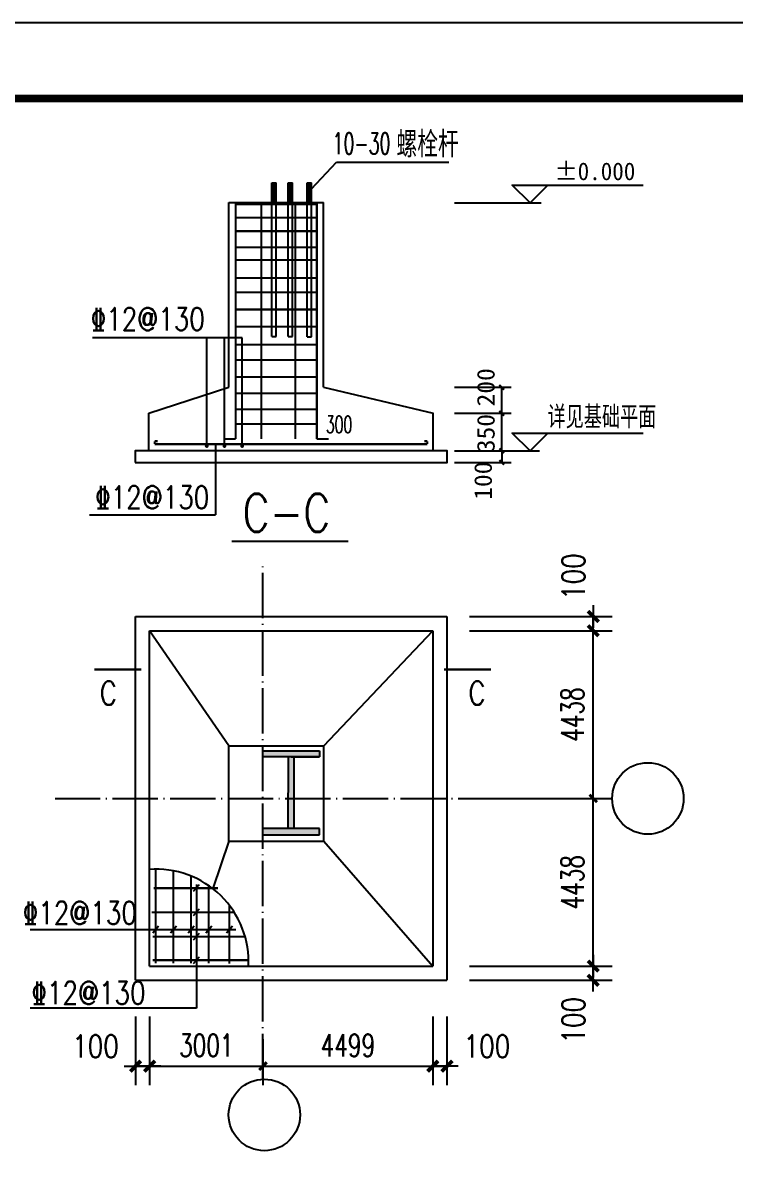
# Model space of a CAD drawing. Extents: x 37237700 to 37865026, y 138877 to 347670.
# Drawn here: x 37284087 to 37302950, y 192542 to 222877 of the extents above; entities that cross this region are included whole.
import ezdxf
from ezdxf.enums import TextEntityAlignment as Align

# ---------------------------------------------------------------- set-up
doc = ezdxf.new("R2010")
doc.units = 0
doc.header["$LTSCALE"] = 1000
doc.header["$MEASUREMENT"] = 0
doc.linetypes.add('ACAD_ISO04W100', pattern=[30.5, 24, -3, 0.5, -3])
doc.layers.get('0').update_dxf_attribs({"linetype": 'CONTINUOUS'})
doc.layers.get('DEFPOINTS').update_dxf_attribs({"linetype": 'CONTINUOUS'})
for name, color, linetype in [('201', 8, 'CONTINUOUS'), ('202', 1, 'CONTINUOUS'), ('205', 253, 'CONTINUOUS'), ('AXIS', 3, 'CONTINUOUS'), ('DOTE', 1, 'ACAD_ISO04W100'), ('JT', 2, 'CONTINUOUS'), ('PUB_DIM', 3, 'CONTINUOUS'), ('PUB_TEXT', 7, 'CONTINUOUS'), ('PUB_TITLE', 4, 'CONTINUOUS'), ('PUB_TX', 3, 'CONTINUOUS'), ('PUB_WZ', 7, 'CONTINUOUS'), ('ZAX1', 3, 'CONTINUOUS')]:
    doc.layers.add(name, color=color, linetype=linetype)
doc.styles.add('_HZTXT', font='txt.shx', dxfattribs={"width": 0.8, "bigfont": 'hztxt.shx'})
doc.styles.add('_ROMANS', font='romans__.ttf', dxfattribs={"width": 0.6})
doc.styles.add('_TCH_DIM_T3', font='SIMPLEX', dxfattribs={"width": 0.705882, "bigfont": 'GBCBIG'})
doc.styles.add('_TXT', font='SIMPLEX.shx', dxfattribs={"width": 0.6})
doc.styles.add('DIM_FONT', font='SIMPLEX.shx', dxfattribs={"width": 0.8})
doc.dimstyles.new('_TCH_ARCH&&200', dxfattribs={"dimtxt": 595, "dimasz": 200, "dimexe": 500, "dimexo": 600, "dimgap": 252.5, "dimtad": 1, "dimdec": 0, "dimzin": 0, "dimdsep": 46, "dimtxsty": '_TCH_DIM_T3', "dimblk": 'ARCHTICK', "dimcen": 0.09, "dimclrt": 7, "dimazin": 2, "dimtfac": 1, "dimtdec": 0, "dimtix": 1, "dimtmove": 2, "dimatfit": 3, "dimfxl": 1, "dimtolj": 1, "dimtzin": 0, "dimarcsym": 0})
doc.dimstyles.new('AXIS200', dxfattribs={"dimscale": 2, "dimtxt": 300, "dimasz": 1, "dimexe": 250, "dimexo": 300, "dimgap": 150, "dimtad": 1, "dimdec": 0, "dimzin": 0, "dimdsep": 46, "dimtxsty": 'DIM_FONT', "dimblk": '_DIMX', "dimcen": 0.09, "dimse1": 1, "dimse2": 1, "dimclrt": 7, "dimadec": 0, "dimazin": 0, "dimtfac": 1, "dimtdec": 0, "dimtix": 1, "dimtmove": 2, "dimatfit": 3, "dimldrblk": '_DIMX', "dimfxl": 1, "dimtolj": 1, "dimtzin": 0, "dimarcsym": 0})

# ---------------------------------------------------------------- blocks, each defined once
blk = doc.blocks.new('_DIMX')
blk.add_line((-150, 0), (150, 0))
at = {"const_width": 50}
blk.add_lwpolyline([(-70, -70), (70, 70)], dxfattribs=at)
blk = doc.blocks.new('*D133')
at = {"layer": 'AXIS', "color": 0, "lineweight": -2}
for p, q in [((37287069, 196584), (37287069, 194766)), ((37287444, 196584), (37287444, 194766)), ((37287067, 195266), (37287065, 195266)), ((37287069, 195266), (37287444, 195266)), ((37287446, 195266), (37287448, 195266))]:
    blk.add_line(p, q, dxfattribs=at)
at = {"layer": 'DEFPOINTS', "color": 0}
for p in [(37287069, 197184), (37287444, 197184), (37287444, 195266)]:
    blk.add_point(p, dxfattribs=at)
at = {"layer": 'AXIS', "color": 0, "lineweight": -2, "xscale": 2, "yscale": 2, "zscale": 2}
blk.add_blockref('_DIMX', (37287069, 195266), dxfattribs=at)
at = {"layer": 'AXIS', "color": 0, "lineweight": -2, "xscale": 2, "yscale": 2, "zscale": 2, "rotation": 180}
blk.add_blockref('_DIMX', (37287444, 195266), dxfattribs=at)
at = {"layer": 'AXIS', "color": 7, "insert": (37286011, 195792), "char_height": 600, "attachment_point": 5, "style": 'DIM_FONT'}
blk.add_mtext('\\A1;100', dxfattribs=at)
blk = doc.blocks.new('*D134')
at = {"layer": 'AXIS', "color": 0, "lineweight": -2}
for p, q in [((37294944, 196584), (37294944, 194766)), ((37295319, 196584), (37295319, 194766)), ((37294942, 195266), (37294940, 195266)), ((37294944, 195266), (37295319, 195266)), ((37295321, 195266), (37295323, 195266))]:
    blk.add_line(p, q, dxfattribs=at)
at = {"layer": 'DEFPOINTS', "color": 0}
for p in [(37294944, 197184), (37295319, 197184), (37295319, 195266)]:
    blk.add_point(p, dxfattribs=at)
at = {"layer": 'AXIS', "color": 0, "lineweight": -2, "xscale": 2, "yscale": 2, "zscale": 2}
blk.add_blockref('_DIMX', (37294944, 195266), dxfattribs=at)
at = {"layer": 'AXIS', "color": 0, "lineweight": -2, "xscale": 2, "yscale": 2, "zscale": 2, "rotation": 180}
blk.add_blockref('_DIMX', (37295319, 195266), dxfattribs=at)
at = {"layer": 'AXIS', "color": 7, "insert": (37296378, 195792), "char_height": 600, "attachment_point": 5, "style": 'DIM_FONT'}
blk.add_mtext('\\A1;100', dxfattribs=at)
blk = doc.blocks.new('*D135')
at = {"layer": 'AXIS', "color": 0, "lineweight": -2}
for p, q in [((37295919, 207166), (37299693, 207166)), ((37299193, 207168), (37299193, 207170)), ((37299193, 206791), (37299193, 207166)), ((37295919, 206791), (37299693, 206791)), ((37299193, 206789), (37299193, 206787))]:
    blk.add_line(p, q, dxfattribs=at)
at = {"layer": 'DEFPOINTS', "color": 0}
for p in [(37295319, 207166), (37299193, 207166), (37295319, 206791)]:
    blk.add_point(p, dxfattribs=at)
at = {"layer": 'AXIS', "color": 0, "lineweight": -2, "xscale": 2, "yscale": 2, "zscale": 2}
for p, rotation in [((37299193, 207166), 270), ((37299193, 206791), 90)]:
    blk.add_blockref('_DIMX', p, dxfattribs=dict(at, rotation=rotation))
at = {"layer": 'AXIS', "color": 7, "insert": (37298667, 208224), "char_height": 600, "attachment_point": 5, "rotation": 90, "style": 'DIM_FONT'}
blk.add_mtext('\\A1;100', dxfattribs=at)
blk = doc.blocks.new('*D136')
at = {"layer": 'AXIS', "color": 0, "lineweight": -2}
for p, q in [((37295919, 197914), (37299693, 197914)), ((37299193, 197916), (37299193, 197918)), ((37299193, 197539), (37299193, 197914)), ((37295919, 197539), (37299693, 197539)), ((37299193, 197537), (37299193, 197535))]:
    blk.add_line(p, q, dxfattribs=at)
at = {"layer": 'DEFPOINTS', "color": 0}
for p in [(37295319, 197914), (37299193, 197914), (37295319, 197539)]:
    blk.add_point(p, dxfattribs=at)
at = {"layer": 'AXIS', "color": 0, "lineweight": -2, "xscale": 2, "yscale": 2, "zscale": 2}
for p, rotation in [((37299193, 197914), 270), ((37299193, 197539), 90)]:
    blk.add_blockref('_DIMX', p, dxfattribs=dict(at, rotation=rotation))
at = {"layer": 'AXIS', "color": 7, "insert": (37298667, 196480), "char_height": 600, "attachment_point": 5, "rotation": 90, "style": 'DIM_FONT'}
blk.add_mtext('\\A1;100', dxfattribs=at)
blk = doc.blocks.new('_ArchTick')
at = {"color": 0, "linetype": 'ByBlock', "const_width": 0.4}
blk.add_lwpolyline([(-0.5, -0.5), (0.5, 0.5)], dxfattribs=at)
blk = doc.blocks.new('*D1103')
at = {"layer": 'DEFPOINTS', "color": 0}
for p in [(37287444, 196584), (37290445, 196584), (37290445, 195266)]:
    blk.add_point(p, dxfattribs=at)
at = {"layer": 'PUB_DIM', "color": 0, "lineweight": -2}
for p, q in [((37287444, 195984), (37287444, 194766)), ((37290445, 195984), (37290445, 194766)), ((37287444, 195266), (37290445, 195266))]:
    blk.add_line(p, q, dxfattribs=at)
at = {"layer": 'PUB_DIM', "color": 0, "lineweight": -2, "xscale": 200, "yscale": 200, "zscale": 200, "rotation": 180}
blk.add_blockref('_ArchTick', (37287444, 195266), dxfattribs=at)
at = {"layer": 'PUB_DIM', "color": 0, "lineweight": -2, "xscale": 200, "yscale": 200, "zscale": 200}
blk.add_blockref('_ArchTick', (37290445, 195266), dxfattribs=at)
at = {"layer": 'PUB_DIM', "color": 7, "insert": (37288945, 195816), "char_height": 595, "attachment_point": 5, "style": '_TCH_DIM_T3'}
blk.add_mtext('\\A1;3001', dxfattribs=at)
blk = doc.blocks.new('*D1104')
at = {"layer": 'DEFPOINTS', "color": 0}
for p in [(37290445, 196584), (37294944, 196584), (37294944, 195266)]:
    blk.add_point(p, dxfattribs=at)
at = {"layer": 'PUB_DIM', "color": 0, "lineweight": -2}
for p, q in [((37290445, 195984), (37290445, 194766)), ((37294944, 195984), (37294944, 194766)), ((37290445, 195266), (37294944, 195266))]:
    blk.add_line(p, q, dxfattribs=at)
at = {"layer": 'PUB_DIM', "color": 0, "lineweight": -2, "xscale": 200, "yscale": 200, "zscale": 200, "rotation": 180}
blk.add_blockref('_ArchTick', (37290445, 195266), dxfattribs=at)
at = {"layer": 'PUB_DIM', "color": 0, "lineweight": -2, "xscale": 200, "yscale": 200, "zscale": 200}
blk.add_blockref('_ArchTick', (37294944, 195266), dxfattribs=at)
at = {"layer": 'PUB_DIM', "color": 7, "insert": (37292695, 195816), "char_height": 595, "attachment_point": 5, "style": '_TCH_DIM_T3'}
blk.add_mtext('\\A1;4499', dxfattribs=at)
blk = doc.blocks.new('*D1105')
at = {"layer": 'DEFPOINTS', "color": 0}
for p in [(37295919, 202352), (37299193, 202352), (37295919, 197914)]:
    blk.add_point(p, dxfattribs=at)
at = {"layer": 'PUB_DIM', "color": 0, "lineweight": -2}
for p, q in [((37296519, 202352), (37299693, 202352)), ((37299193, 197914), (37299193, 202352)), ((37296519, 197914), (37299693, 197914))]:
    blk.add_line(p, q, dxfattribs=at)
at = {"layer": 'PUB_DIM', "color": 0, "lineweight": -2, "xscale": 200, "yscale": 200, "zscale": 200}
for p, rotation in [((37299193, 202352), 90), ((37299193, 197914), 270)]:
    blk.add_blockref('_ArchTick', p, dxfattribs=dict(at, rotation=rotation))
at = {"layer": 'PUB_DIM', "color": 7, "insert": (37298643, 200133), "char_height": 595, "attachment_point": 5, "rotation": 90, "style": '_TCH_DIM_T3'}
blk.add_mtext('\\A1;4438', dxfattribs=at)
blk = doc.blocks.new('*D1106')
at = {"layer": 'DEFPOINTS', "color": 0}
for p in [(37295919, 206791), (37299193, 206791), (37295919, 202352)]:
    blk.add_point(p, dxfattribs=at)
at = {"layer": 'PUB_DIM', "color": 0, "lineweight": -2}
for p, q in [((37296519, 206791), (37299693, 206791)), ((37299193, 202352), (37299193, 206791)), ((37296519, 202352), (37299693, 202352))]:
    blk.add_line(p, q, dxfattribs=at)
at = {"layer": 'PUB_DIM', "color": 0, "lineweight": -2, "xscale": 200, "yscale": 200, "zscale": 200}
for p, rotation in [((37299193, 206791), 90), ((37299193, 202352), 270)]:
    blk.add_blockref('_ArchTick', p, dxfattribs=dict(at, rotation=rotation))
at = {"layer": 'PUB_DIM', "color": 7, "insert": (37298643, 204571), "char_height": 595, "attachment_point": 5, "rotation": 90, "style": '_TCH_DIM_T3'}
blk.add_mtext('\\A1;4438', dxfattribs=at)

msp = doc.modelspace()

# ---------------------------------------------------------------- hatches: boundary and pattern name
h = msp.add_hatch(color=256)
h.paths.add_polyline_path([(37291194.2, 203615.6), (37290444.2, 203615.6), (37290444.2, 203452.8), (37291194.2, 203452.8)])
h.paths.add_polyline_path([(37291945.1, 203615.6), (37291194.2, 203615.6), (37291194.2, 203452.8), (37291945.1, 203452.8)])
h.paths.add_polyline_path([(37291272.9, 203452.8), (37291194.2, 203452.8), (37291194.2, 201555.2), (37291273.9, 201555.2)])
h.paths.add_polyline_path([(37291194.2, 203452.8), (37291117.3, 203452.8), (37291116.4, 201555.2), (37291194.2, 201555.2)])
h.paths.add_polyline_path([(37291945.1, 201555.2), (37291194.2, 201555.2), (37291194.2, 201392.4), (37291945.1, 201392.4)])
h.paths.add_polyline_path([(37291194.2, 201555.2), (37290445.1, 201555.2), (37290445.1, 201392.4), (37291194.2, 201392.4)])

# ---------------------------------------------------------------- linework, layer by layer
for p, q in [((37291727.5, 218483.4, 97.8), (37292391.1, 219192.8, 97.8)), ((37292391.1, 219192.8, 97.8), (37295366.2, 219192.8, 97.8)), ((37289545.1, 203742.6, 97.8), (37287444.2, 206790.6, 97.8)), ((37292053.4, 203742.6, 97.8), (37294944.2, 206790.6, 97.8)), ((37290444.2, 203452.8, 97.8), (37290444.2, 203615.6, 97.8)), ((37290445.1, 203577.8, 97.8), (37290445.1, 203615.6, 97.8)), ((37290445.1, 203615.6, 97.8), (37291945.1, 203615.6, 97.8)), ((37291945.1, 203615.6, 97.8), (37291945.1, 203452.8, 97.8)), ((37291194.2, 203452.8, 97.8), (37290444.2, 203452.8, 97.8)), ((37291945.1, 203452.8, 97.8), (37290445.1, 203452.8, 97.8)), ((37291116.4, 201555.2, 97.8), (37291117.3, 203452.8, 97.8)), ((37291194.2, 203452.8, 97.8), (37291944.2, 203452.8, 97.8)), ((37291273.9, 201555.2, 97.8), (37291272.9, 203452.8, 97.8)), ((37291945.1, 201555.2, 97.8), (37290445.1, 201555.2, 97.8)), ((37290445.1, 201392.4, 97.8), (37290445.1, 201555.2, 97.8)), ((37291945.1, 201392.4, 97.8), (37291945.1, 201555.2, 97.8)), ((37289545.1, 201221.8, 97.8), (37289115.7, 199965.3, 97.8)), ((37290445.1, 201392.4, 97.8), (37291945.1, 201392.4, 97.8)), ((37292053.4, 201221.8, 97.8), (37294944.2, 197913.7, 97.8))]:
    msp.add_line(p, q)
at = {"linetype": 'ACAD_ISO04W100'}
for p, q in [((37289545.1, 203742.6, 97.8), (37292053.4, 203742.6, 97.8)), ((37289545.1, 201221.8, 97.8), (37289545.1, 203742.6, 97.8)), ((37292053.4, 201221.8, 97.8), (37292053.4, 203742.6, 97.8)), ((37289545.1, 201221.8, 97.8), (37292053.4, 201221.8, 97.8))]:
    msp.add_line(p, q, dxfattribs=at)
at = {"layer": '201', "color": 2}
for p, q in [((37290679.9, 214578.1, 97.8), (37290679.9, 218643, 97.8)), ((37290792.4, 214578.1, 97.8), (37290792.4, 218643, 97.8)), ((37291114.5, 214578.1, 97.8), (37291114.5, 218643, 97.8)), ((37291227, 214578.1, 97.8), (37291227, 218643, 97.8)), ((37291615, 214572.2, 97.8), (37291615, 218643, 97.8)), ((37291727.5, 214572.2, 97.8), (37291727.5, 218643, 97.8)), ((37289545.1, 213233.4, 97.8), (37289545.1, 218125.9, 97.8)), ((37292046.3, 213233.4, 97.8), (37292046.3, 218125.9, 97.8)), ((37290679.9, 214578.1, 97.8), (37290792.4, 214578.1, 97.8)), ((37291114.5, 214578.1, 97.8), (37291227, 214578.1, 97.8)), ((37291615, 214572.2, 97.8), (37291727.5, 214572.2, 97.8)), ((37287421.4, 212544.4, 97.8), (37289545.1, 213233.4, 97.8)), ((37292046.3, 213233.4, 97.8), (37294954, 212544.4, 97.8)), ((37287421.4, 211554.6, 97.8), (37287421.4, 212544.4, 97.8)), ((37294954, 211554.6, 97.8), (37294954, 212544.4, 97.8))]:
    msp.add_line(p, q, dxfattribs=at)
at = {"layer": '201', "color": 2, "elevation": 97.8}
msp.add_lwpolyline([(37287063.6, 211242.1), (37295321.6, 211242.1), (37295321.6, 211554.6), (37287063.6, 211554.6), (37287063.6, 211242.1)], dxfattribs=at)
at = {"layer": '201'}
msp.add_arc((37287613.1, 198026.6, 97.8), 2452.8, 356.96183, 94.30315, dxfattribs=at)
at = {"layer": '202', "const_width": 56.2, "elevation": 97.8}
for points in [[(37289720.1, 211866.5), (37289720.1, 218125.9)], [(37289720.1, 218080), (37291871.3, 218080)], [(37290400.7, 211866.5), (37290400.7, 218125.9)], [(37291300.7, 211866.5), (37291300.7, 218125.9)], [(37291871.3, 211866.5), (37291871.3, 218125.9)], [(37289720.1, 217722.6), (37291871.3, 217722.6)], [(37289720.1, 217365.2), (37291871.3, 217365.2)], [(37289720.1, 216936.3), (37291871.3, 216936.3)], [(37289720.1, 216602.8), (37291871.3, 216602.8)], [(37289720.1, 216126.2), (37291871.3, 216126.2)], [(37289720.1, 215745), (37291871.3, 215745)], [(37289720.1, 215292.3), (37291871.3, 215292.3)], [(37289720.1, 214839.6), (37291871.3, 214839.6)], [(37289720.1, 214363.1), (37291871.3, 214363.1)], [(37289720.1, 213958), (37291871.3, 213958)], [(37289720.1, 213505.3), (37291871.3, 213505.3)], [(37289720.1, 213076.4), (37291871.3, 213076.4)], [(37289720.1, 212647.6), (37291871.3, 212647.6)], [(37289720.1, 212259.4), (37291871.3, 212259.4)], [(37287577.7, 211807.7), (37287655.8, 211807.7)], [(37287577.7, 211729.6), (37287577.7, 211807.7)], [(37287577.7, 211729.6), (37294797.8, 211729.6)], [(37289720.1, 211866.5), (37289407.6, 211866.5)], [(37291871.3, 211866.5), (37292183.8, 211866.5)], [(37294797.8, 211807.7), (37294719.7, 211807.7)], [(37294797.8, 211729.6), (37294797.8, 211807.7)], [(37287600.4, 197991.9), (37287600.4, 200479.5)], [(37288069.2, 197991.9), (37288069.2, 200436.7)], [(37288537.9, 197991.9), (37288537.9, 200298.5)], [(37287549.6, 199976.1), (37289253.5, 199976.1)], [(37289006.7, 197991.9), (37289006.7, 200045.2)], [(37287495, 199335.6), (37289687.5, 199335.6)], [(37289552.4, 197978.2), (37289552.4, 199528.4)], [(37287522.3, 198695), (37289973.1, 198695)], [(37287522.3, 198070), (37290065.5, 198070)]]:
    msp.add_lwpolyline(points, dxfattribs=at)
at = {"layer": '202', "const_width": 50, "elevation": 97.8}
for points in [[(37288979.9, 211679.6, 1), (37288929.9, 211679.6, 1), (37288979.9, 211679.6)], [(37289448.7, 211679.6, 1), (37289398.7, 211679.6, 1), (37289448.7, 211679.6)], [(37289917.4, 211679.6, 1), (37289867.4, 211679.6, 1), (37289917.4, 211679.6)]]:
    msp.add_lwpolyline(points, format="xyb", dxfattribs=at)
at = {"layer": '205'}
for p, q in [((37295518.5, 218115.9, 97.8), (37297814.9, 218115.9, 97.8)), ((37288954.9, 211679.6, 97.8), (37288954.9, 214541, 97.8)), ((37289423.7, 211679.6, 97.8), (37289423.7, 214541, 97.8)), ((37289892.4, 211679.6, 97.8), (37289892.4, 214541, 97.8)), ((37295518.5, 213233.4, 97.8), (37297018.5, 213233.4, 97.8)), ((37296768.5, 211554.6, 97.8), (37296768.5, 213233.4, 97.8)), ((37295518.5, 212545, 97.8), (37297018.5, 212545, 97.8)), ((37289189.3, 211729.6, 97.8), (37289189.3, 209857.9, 97.8)), ((37295518.5, 211554.6, 97.8), (37297018.5, 211554.6, 97.8)), ((37296768.5, 211554.6, 97.8), (37296768.5, 211242.1, 97.8)), ((37296768.5, 211554.6, 97.8), (37297768.5, 211554.6, 97.8)), ((37295518.5, 211242.1, 97.8), (37297018.5, 211242.1, 97.8)), ((37285847.6, 209857.9, 97.8), (37289189.3, 209857.9, 97.8))]:
    msp.add_line(p, q, dxfattribs=at)
at = {"layer": '205', "linetype": 'Continuous'}
for p, q in [((37287069.2, 197538.7, 97.8), (37287069.2, 207165.6, 97.8)), ((37287069.2, 207165.6, 97.8), (37295319.2, 207165.6, 97.8)), ((37295319.2, 207165.6, 97.8), (37295319.2, 197538.7, 97.8)), ((37287444.2, 197913.7, 97.8), (37287444.2, 206790.6, 97.8)), ((37287444.2, 206790.6, 97.8), (37294944.2, 206790.6, 97.8)), ((37294944.2, 206790.6, 97.8), (37294944.2, 197913.7, 97.8)), ((37287444.2, 197913.7, 97.8), (37294944.2, 197913.7, 97.8)), ((37287069.2, 197538.7, 97.8), (37295319.2, 197538.7, 97.8))]:
    msp.add_line(p, q, dxfattribs=at)
at = {"layer": '205', "elevation": 97.8}
for points in [[(37297987.2, 218584.7), (37297518.5, 218115.9), (37297049.7, 218584.7), (37300518.5, 218584.7)], [(37297987.2, 212023.4), (37297518.5, 211554.6), (37297049.7, 212023.4), (37300518.5, 212023.4)]]:
    msp.add_lwpolyline(points, dxfattribs=at)
at = {"layer": '205', "const_width": 56.2, "elevation": 97.8}
for points in [[(37296706, 213295.9), (37296831, 213170.9)], [(37296706, 212607.5), (37296831, 212482.5)], [(37296706, 211617.1), (37296831, 211492.1)], [(37296706, 211304.6), (37296831, 211179.6)], [(37289618.1, 209157.7), (37292710.2, 209157.7)]]:
    msp.add_lwpolyline(points, dxfattribs=at)
at = {"layer": 'DOTE', "ltscale": 0.05}
for p, q in [((37290445.1, 194921.7, 97.8), (37290445.1, 208490, 97.8)), ((37284937.4, 202352.2, 97.8), (37297273.4, 202352.2, 97.8))]:
    msp.add_line(p, q, dxfattribs=at)
at = {"layer": 'JT'}
for p, q in [((37290679.9, 218643, 97.8), (37290792.4, 218643, 97.8)), ((37290679.9, 218630.5, 97.8), (37290792.4, 218630.5, 97.8)), ((37290679.9, 218618, 97.8), (37290792.4, 218618, 97.8)), ((37290679.9, 218605.5, 97.8), (37290792.4, 218605.5, 97.8)), ((37290679.9, 218593, 97.8), (37290792.4, 218593, 97.8)), ((37290679.9, 218580.5, 97.8), (37290792.4, 218580.5, 97.8)), ((37290679.9, 218568, 97.8), (37290792.4, 218568, 97.8)), ((37290679.9, 218555.5, 97.8), (37290792.4, 218555.5, 97.8)), ((37290679.9, 218543, 97.8), (37290792.4, 218543, 97.8)), ((37290679.9, 218530.5, 97.8), (37290792.4, 218530.5, 97.8)), ((37290679.9, 218518, 97.8), (37290792.4, 218518, 97.8)), ((37290679.9, 218505.5, 97.8), (37290792.4, 218505.5, 97.8)), ((37290679.9, 218493, 97.8), (37290792.4, 218493, 97.8)), ((37290679.9, 218480.5, 97.8), (37290792.4, 218480.5, 97.8)), ((37290679.9, 218468, 97.8), (37290792.4, 218468, 97.8)), ((37290679.9, 218455.5, 97.8), (37290792.4, 218455.5, 97.8)), ((37290679.9, 218443, 97.8), (37290792.4, 218443, 97.8)), ((37290679.9, 218430.5, 97.8), (37290792.4, 218430.5, 97.8)), ((37290679.9, 218418, 97.8), (37290792.4, 218418, 97.8)), ((37291114.5, 218643, 97.8), (37291227, 218643, 97.8)), ((37291114.5, 218630.5, 97.8), (37291227, 218630.5, 97.8)), ((37291114.5, 218618, 97.8), (37291227, 218618, 97.8)), ((37291114.5, 218605.5, 97.8), (37291227, 218605.5, 97.8)), ((37291114.5, 218593, 97.8), (37291227, 218593, 97.8)), ((37291114.5, 218580.5, 97.8), (37291227, 218580.5, 97.8)), ((37291114.5, 218568, 97.8), (37291227, 218568, 97.8)), ((37291114.5, 218555.5, 97.8), (37291227, 218555.5, 97.8)), ((37291114.5, 218543, 97.8), (37291227, 218543, 97.8)), ((37291114.5, 218530.5, 97.8), (37291227, 218530.5, 97.8)), ((37291114.5, 218518, 97.8), (37291227, 218518, 97.8)), ((37291114.5, 218505.5, 97.8), (37291227, 218505.5, 97.8)), ((37291114.5, 218493, 97.8), (37291227, 218493, 97.8)), ((37291114.5, 218480.5, 97.8), (37291227, 218480.5, 97.8)), ((37291114.5, 218468, 97.8), (37291227, 218468, 97.8)), ((37291114.5, 218455.5, 97.8), (37291227, 218455.5, 97.8)), ((37291114.5, 218443, 97.8), (37291227, 218443, 97.8)), ((37291114.5, 218430.5, 97.8), (37291227, 218430.5, 97.8)), ((37291114.5, 218418, 97.8), (37291227, 218418, 97.8)), ((37291615, 218643, 97.8), (37291727.5, 218643, 97.8)), ((37291615, 218630.5, 97.8), (37291727.5, 218630.5, 97.8)), ((37291615, 218618, 97.8), (37291727.5, 218618, 97.8)), ((37291615, 218605.5, 97.8), (37291727.5, 218605.5, 97.8)), ((37291615, 218593, 97.8), (37291727.5, 218593, 97.8)), ((37291615, 218580.5, 97.8), (37291727.5, 218580.5, 97.8)), ((37291615, 218568, 97.8), (37291727.5, 218568, 97.8)), ((37291615, 218555.5, 97.8), (37291727.5, 218555.5, 97.8)), ((37291615, 218543, 97.8), (37291727.5, 218543, 97.8)), ((37291615, 218530.5, 97.8), (37291727.5, 218530.5, 97.8)), ((37291615, 218518, 97.8), (37291727.5, 218518, 97.8)), ((37291615, 218505.5, 97.8), (37291727.5, 218505.5, 97.8)), ((37291615, 218493, 97.8), (37291727.5, 218493, 97.8)), ((37291615, 218480.5, 97.8), (37291727.5, 218480.5, 97.8)), ((37291615, 218468, 97.8), (37291727.5, 218468, 97.8)), ((37291615, 218455.5, 97.8), (37291727.5, 218455.5, 97.8)), ((37291615, 218443, 97.8), (37291727.5, 218443, 97.8)), ((37291615, 218430.5, 97.8), (37291727.5, 218430.5, 97.8)), ((37291615, 218418, 97.8), (37291727.5, 218418, 97.8)), ((37289545.1, 218125.9, 97.8), (37292046.3, 218125.9, 97.8)), ((37290679.9, 218405.5, 97.8), (37290792.4, 218405.5, 97.8)), ((37290679.9, 218393, 97.8), (37290792.4, 218393, 97.8)), ((37290679.9, 218380.5, 97.8), (37290792.4, 218380.5, 97.8)), ((37290679.9, 218368, 97.8), (37290792.4, 218368, 97.8)), ((37290679.9, 218355.5, 97.8), (37290792.4, 218355.5, 97.8)), ((37290679.9, 218343, 97.8), (37290792.4, 218343, 97.8)), ((37290679.9, 218330.5, 97.8), (37290792.4, 218330.5, 97.8)), ((37290679.9, 218318, 97.8), (37290792.4, 218318, 97.8)), ((37290679.9, 218305.5, 97.8), (37290792.4, 218305.5, 97.8)), ((37290679.9, 218293, 97.8), (37290792.4, 218293, 97.8)), ((37290679.9, 218280.5, 97.8), (37290792.4, 218280.5, 97.8)), ((37290679.9, 218268, 97.8), (37290792.4, 218268, 97.8)), ((37290679.9, 218255.5, 97.8), (37290792.4, 218255.5, 97.8)), ((37290679.9, 218243, 97.8), (37290792.4, 218243, 97.8)), ((37290679.9, 218230.5, 97.8), (37290792.4, 218230.5, 97.8)), ((37290679.9, 218218, 97.8), (37290792.4, 218218, 97.8)), ((37290679.9, 218205.5, 97.8), (37290792.4, 218205.5, 97.8)), ((37290679.9, 218193, 97.8), (37290792.4, 218193, 97.8)), ((37290679.9, 218180.5, 97.8), (37290792.4, 218180.5, 97.8)), ((37290679.9, 218168, 97.8), (37290792.4, 218168, 97.8)), ((37291114.5, 218405.5, 97.8), (37291227, 218405.5, 97.8)), ((37291114.5, 218393, 97.8), (37291227, 218393, 97.8)), ((37291114.5, 218380.5, 97.8), (37291227, 218380.5, 97.8)), ((37291114.5, 218368, 97.8), (37291227, 218368, 97.8)), ((37291114.5, 218355.5, 97.8), (37291227, 218355.5, 97.8)), ((37291114.5, 218343, 97.8), (37291227, 218343, 97.8)), ((37291114.5, 218330.5, 97.8), (37291227, 218330.5, 97.8)), ((37291114.5, 218318, 97.8), (37291227, 218318, 97.8)), ((37291114.5, 218305.5, 97.8), (37291227, 218305.5, 97.8)), ((37291114.5, 218293, 97.8), (37291227, 218293, 97.8)), ((37291114.5, 218280.5, 97.8), (37291227, 218280.5, 97.8)), ((37291114.5, 218268, 97.8), (37291227, 218268, 97.8)), ((37291114.5, 218255.5, 97.8), (37291227, 218255.5, 97.8)), ((37291114.5, 218243, 97.8), (37291227, 218243, 97.8)), ((37291114.5, 218230.5, 97.8), (37291227, 218230.5, 97.8)), ((37291114.5, 218218, 97.8), (37291227, 218218, 97.8)), ((37291114.5, 218205.5, 97.8), (37291227, 218205.5, 97.8)), ((37291114.5, 218193, 97.8), (37291227, 218193, 97.8)), ((37291114.5, 218180.5, 97.8), (37291227, 218180.5, 97.8)), ((37291114.5, 218168, 97.8), (37291227, 218168, 97.8)), ((37291615, 218405.5, 97.8), (37291727.5, 218405.5, 97.8)), ((37291615, 218393, 97.8), (37291727.5, 218393, 97.8)), ((37291615, 218380.5, 97.8), (37291727.5, 218380.5, 97.8)), ((37291615, 218368, 97.8), (37291727.5, 218368, 97.8)), ((37291615, 218355.5, 97.8), (37291727.5, 218355.5, 97.8)), ((37291615, 218343, 97.8), (37291727.5, 218343, 97.8)), ((37291615, 218330.5, 97.8), (37291727.5, 218330.5, 97.8)), ((37291615, 218318, 97.8), (37291727.5, 218318, 97.8)), ((37291615, 218305.5, 97.8), (37291727.5, 218305.5, 97.8)), ((37291615, 218293, 97.8), (37291727.5, 218293, 97.8)), ((37291615, 218280.5, 97.8), (37291727.5, 218280.5, 97.8)), ((37291615, 218268, 97.8), (37291727.5, 218268, 97.8)), ((37291615, 218255.5, 97.8), (37291727.5, 218255.5, 97.8)), ((37291615, 218243, 97.8), (37291727.5, 218243, 97.8)), ((37291615, 218230.5, 97.8), (37291727.5, 218230.5, 97.8)), ((37291615, 218218, 97.8), (37291727.5, 218218, 97.8)), ((37291615, 218205.5, 97.8), (37291727.5, 218205.5, 97.8)), ((37291615, 218193, 97.8), (37291727.5, 218193, 97.8)), ((37291615, 218180.5, 97.8), (37291727.5, 218180.5, 97.8)), ((37291615, 218168, 97.8), (37291727.5, 218168, 97.8))]:
    msp.add_line(p, q, dxfattribs=at)
at = {"layer": 'PUB_TITLE'}
msp.add_lwpolyline([(37237700.2, 138877.2), (37356500.2, 138877.2), (37356500.2, 222877.2), (37237700.2, 222877.2)], close=True, dxfattribs=at)
at = {"layer": 'PUB_TITLE', "const_width": 200}
msp.add_lwpolyline([(37242700.2, 140877.2), (37354500.2, 140877.2), (37354500.2, 220877.2), (37242700.2, 220877.2)], close=True, dxfattribs=at)
at = {"layer": 'PUB_TX', "const_width": 62.5, "elevation": 97.8}
for points in [[(37285976.3, 205764.6), (37287226.3, 205764.6)], [(37296487.2, 205764.6), (37295237.2, 205764.6)]]:
    msp.add_lwpolyline(points, dxfattribs=at)
at = {"layer": 'ZAX1'}
for p, q in [((37289892.4, 214541, 97.8), (37285927.4, 214541, 97.8)), ((37288609.6, 199894.3, 97.8), (37288767.3, 200072.9, 97.8)), ((37288685.4, 200076.1, 97.8), (37288685.4, 196799.1, 97.8)), ((37288609.6, 199249.7, 97.8), (37288767.3, 199428.3, 97.8)), ((37284279.1, 198883.2, 97.8), (37289728.7, 198883.2, 97.8)), ((37287524.6, 198797.4, 97.8), (37287682.3, 198976, 97.8)), ((37287993.3, 198797.4, 97.8), (37288151.1, 198976, 97.8)), ((37288462.1, 198797.4, 97.8), (37288619.8, 198976, 97.8)), ((37288609.6, 198609.1, 97.8), (37288767.3, 198787.7, 97.8)), ((37288930.8, 198797.4, 97.8), (37289088.6, 198976, 97.8)), ((37289476.6, 198797.4, 97.8), (37289634.4, 198976, 97.8)), ((37288609.6, 197984.1, 97.8), (37288767.3, 198162.7, 97.8)), ((37288685.4, 196799.1, 97.8), (37284279.1, 196799.1, 97.8))]:
    msp.add_line(p, q, dxfattribs=at)
for centre in [(37300639.9, 202352.2, 97.8), (37290481.5, 193976, 97.8)]:
    msp.add_circle(centre, 946.4, dxfattribs=at)

# ---------------------------------------------------------------- texts
at = {"layer": '205', "width": 1.05231}
msp.add_text('%%p0.000', height=468.75, dxfattribs=at).set_placement((37298169.5, 218715.9, 97.8), (37300307, 218715.9, 97.8), align=Align.FIT)
at = {"layer": '205'}
for s, width, p, p2 in [('200', 0.925713, (37296581, 212727.1, 97.8), (37296581, 213739.6, 97.8)), ('350', 0.863999, (37296581, 211514.6, 97.8), (37296581, 212527.1, 97.8)), ('100', 1.079999, (37296508.7, 210255.5, 97.8), (37296508.7, 211268, 97.8))]:
    msp.add_text(s, height=468.75, rotation=90, dxfattribs=dict(at, width=width)).set_placement(p, p2, align=Align.FIT)
at = {"layer": '205', "style": '_HZTXT', "width": 0.8}
msp.add_text('详见基础平面', height=600, dxfattribs=at).set_placement((37297982.6, 212144.3))
at = {"layer": 'PUB_TEXT'}
for s, height, style, width, p in [('10-30', 562.5, '_ROMANS', 0.6, (37292289.9, 219407.4, 97.8)), ('螺栓杆', 687.5, '_HZTXT', 0.8, (37293980.9, 219316, 97.8)), ('C-C', 1000, '_TXT', 0.8, (37289902, 209411.8, 97.8))]:
    msp.add_text(s, height=height, dxfattribs=dict(at, style=style, width=width)).set_placement(p)
at = {"layer": 'PUB_TX', "style": 'DIM_FONT', "width": 0.8}
for p in [(37286351.3, 205139.6, 97.8), (37296112.2, 205139.6, 97.8)]:
    msp.add_text('C', height=625, dxfattribs=at).set_placement(p, align=Align.MIDDLE)
at = {"layer": 'PUB_WZ'}
for s, height, style, width, p in [('%%13212@130', 600, '_HZTXT', 0.8, (37285882, 214740.1, 97.8)), ('300', 450, '_TXT', 0.6, (37292113, 212024, 97.8)), ('%%13212@130', 600, '_HZTXT', 0.8, (37286000.3, 210021.5, 97.8)), ('%%13212@130', 600, '_HZTXT', 0.8, (37284082.3, 199023.1, 97.8)), ('%%13212@130', 600, '_HZTXT', 0.8, (37284312.6, 196905.6, 97.8))]:
    msp.add_text(s, height=height, dxfattribs=dict(at, style=style, width=width)).set_placement(p)

# ---------------------------------------------------------------- dimensions: what is measured, and where the dimension line sits
at = {"layer": 'AXIS'}
for base, p1, p2, angle, picture, middle in [((37299193.4, 207165.6, 97.8), (37295319.2, 206790.6, 97.8), (37295319.2, 207165.6, 97.8), 90, '*D135', (37298667.4, 208224.1, 97.8)), ((37299193.4, 197913.7, 97.8), (37295319.2, 197538.7, 97.8), (37295319.2, 197913.7, 97.8), 90, '*D136', (37298667.4, 196480.3, 97.8)), ((37287444.2, 195266, 97.8), (37287069.2, 197183.9, 97.8), (37287444.2, 197183.9, 97.8), 0, '*D133', (37286010.7, 195792, 97.8)), ((37295319.2, 195266, 97.8), (37294944.2, 197183.9, 97.8), (37295319.2, 197183.9, 97.8), 0, '*D134', (37296377.6, 195792, 97.8))]:
    dim = msp.add_linear_dim(base=base, p1=p1, p2=p2, angle=angle, text='100', dimstyle='AXIS200', override={"dimsah": 1, "dimse1": 0, "dimse2": 0}, dxfattribs=at)
    dim.commit()
    dim.dimension.update_dxf_attribs({"geometry": picture, "text_midpoint": middle, "dimtype": 129})
at = {"layer": 'PUB_DIM'}
for p1, p2, distance, picture, middle in [((37295919.2, 202352.2), (37295919.2, 206790.6), -3274.3, '*D1106', (37298643.4, 204571.4)), ((37295919.1503, 197913.7414), (37295919.1503, 202352.1702), -3274.293, '*D1105', (37298643.4433, 200132.9558)), ((37287444.2, 196583.9), (37290445.1, 196583.9), -1317.9, '*D1103', (37288944.6, 195816)), ((37290445.1, 196583.9), (37294944.2, 196583.9), -1317.9, '*D1104', (37292694.6, 195816))]:
    dim = msp.add_aligned_dim(p1=p1, p2=p2, distance=distance, dimstyle='_TCH_ARCH&&200', dxfattribs=at)
    dim.commit()
    dim.dimension.update_dxf_attribs({"geometry": picture, "text_midpoint": middle})

doc.saveas('drawing.dxf')
